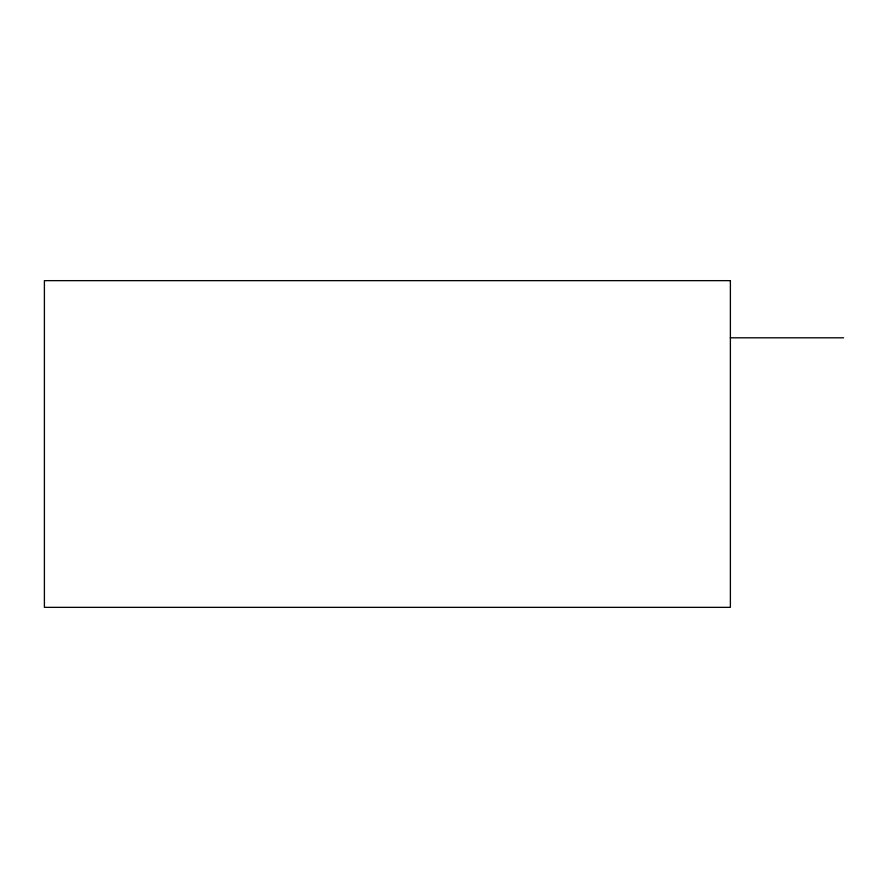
<?xml version="1.0" encoding="UTF-8"?>
<svg xmlns="http://www.w3.org/2000/svg" width="888" height="888" viewBox="0 0 888 888"><rect width="100%" height="100%" fill="white"/><g stroke="black" fill="none" stroke-linecap="round" stroke-linejoin="round"><path stroke-width="1.33" d="M730.38 337.806L843.6 337.806M730.38 280.652L44.4 280.652L44.4 607.348L730.38 607.348L730.38 280.652"/></g></svg>
